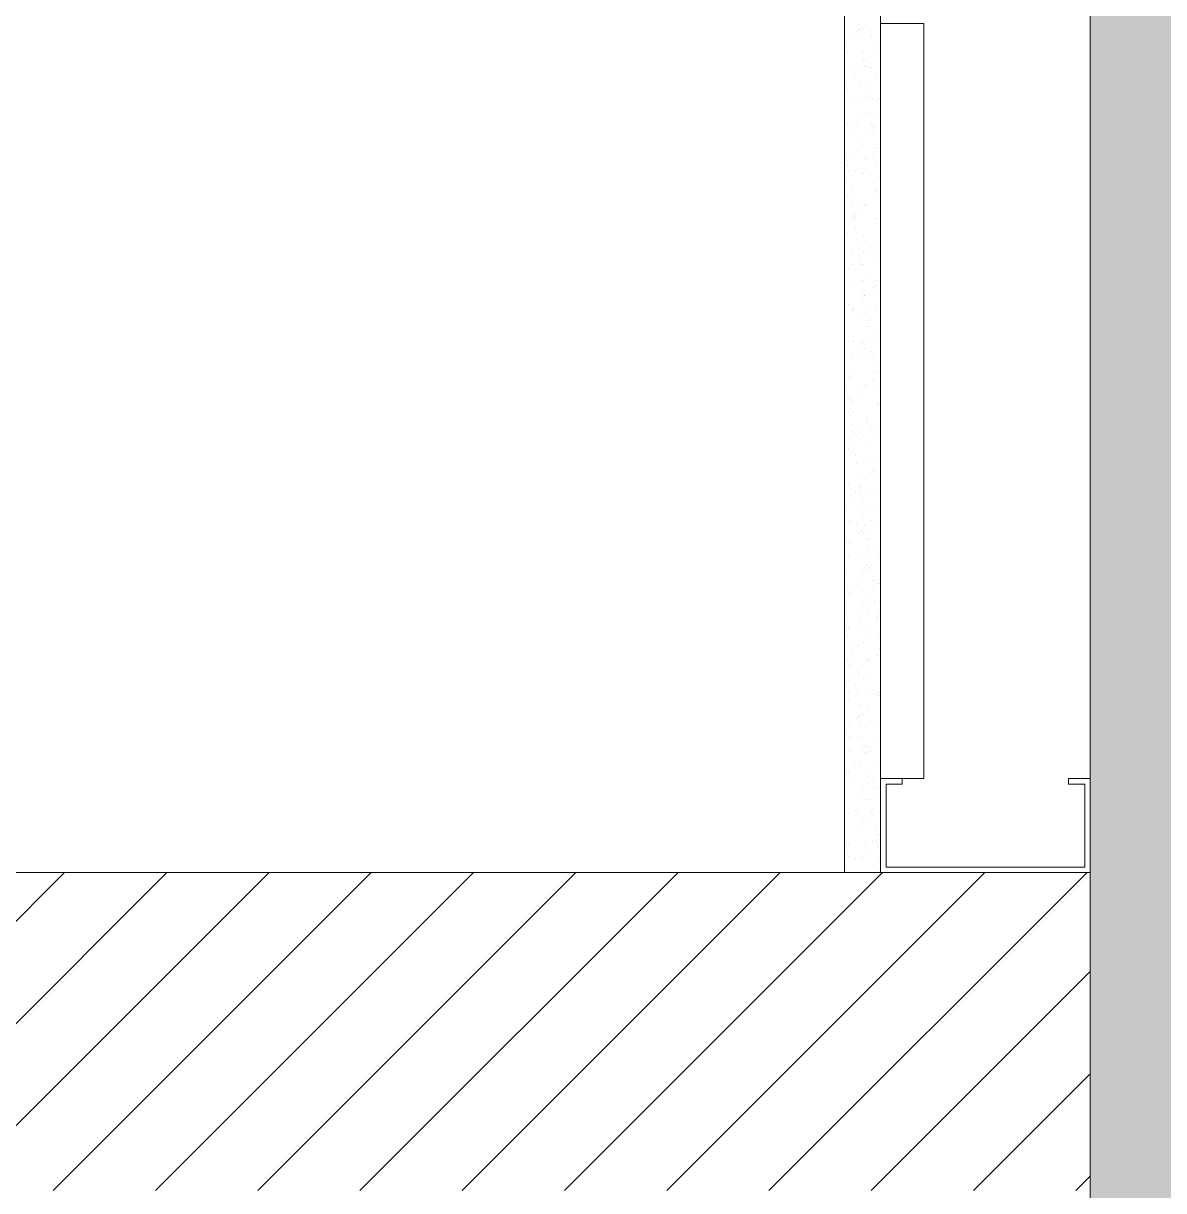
# Model space of a CAD drawing. Header units: inches. Extents: x 891 to 14187, y -1169 to 3232.
# Drawn here: x 12626.4 to 12646.11, y 2683.1 to 2703.28 of the extents above; entities that cross this region are included whole.
import ezdxf

# ---------------------------------------------------------------- set-up
doc = ezdxf.new("R2010")
doc.units = ezdxf.units.IN
doc.header["$MEASUREMENT"] = 0
for name, color, linetype, lineweight in [('A-Hatch', 7, 'Continuous', 9), ('A-HATCH-1HR', 7, 'Continuous', 9), ('A-WALL-INT NEW', 7, 'Continuous', 9), ('A-WALL-PRHT', 7, 'Continuous', 9), ('E1', 7, 'Continuous', 9), ('E2', 7, 'Continuous', 9), ('E3', 7, 'Continuous', 9), ('EX-EXT-CORE', 7, 'Continuous', 9)]:
    doc.layers.add(name, color=color, linetype=linetype, lineweight=lineweight)

msp = doc.modelspace()

# ---------------------------------------------------------------- hatches: boundary and pattern name
at = {"layer": 'A-Hatch'}
h = msp.add_hatch(color=9, dxfattribs=at)
h.paths.add_polyline_path([(12710.428, 2286.272), (12711.916, 2286.464), (12713.306, 2287.026), (12714.509, 2287.923), (12715.445, 2289.096), (12716.053, 2290.467), (12716.294, 2291.948), (12716.151, 2293.441), (12715.635, 2294.85), (12721.37, 2294.85), (12721.37, 2295.928), (12721.473, 2296.705), (12721.772, 2297.428), (12722.249, 2298.05), (12722.87, 2298.526), (12723.594, 2298.826), (12724.37, 2298.928), (12725.008, 2298.928), (12725.008, 2303.439), (12726.036, 2303.106), (12727.115, 2303.038), (12728.177, 2303.241), (12729.155, 2303.701), (12729.988, 2304.391), (12730.623, 2305.265), (12731.021, 2306.271), (12731.157, 2307.343), (12731.021, 2308.416), (12730.623, 2309.421), (12729.988, 2310.295), (12729.155, 2310.985), (12728.177, 2311.445), (12727.115, 2311.648), (12726.036, 2311.58), (12725.008, 2311.247), (12725.008, 2538.947), (12726.126, 2538.612), (12727.292, 2538.572), (12728.431, 2538.828), (12729.468, 2539.364), (12730.334, 2540.145), (12730.975, 2541.121), (12731.348, 2542.227), (12731.428, 2543.391), (12731.211, 2544.537), (12730.711, 2545.592), (12729.96, 2546.485), (12729.007, 2547.159), (12743.86, 2562.012), (12719.638, 2586.234), (12704.181, 2570.777), (12666.465, 2570.777), (12666.465, 2607.838), (12644.845, 2607.838), (12644.845, 2560.506), (12614.067, 2560.506), (12614.067, 2530.833), (12673.566, 2530.833), (12673.566, 2342.09), (12650.874, 2342.09), (12650.874, 2305.75), (12690.28, 2305.75), (12690.28, 2303.669), (12690.4, 2302.629), (12690.755, 2301.644), (12691.325, 2300.766), (12692.081, 2300.042), (12692.983, 2299.509), (12693.982, 2299.197), (12695.026, 2299.121), (12697.21, 2299.121), (12697.986, 2299.019), (12698.71, 2298.719), (12699.331, 2298.242), (12699.808, 2297.621), (12700.108, 2296.898), (12700.21, 2296.121), (12700.21, 2294.85), (12705.221, 2294.85), (12704.704, 2293.441), (12704.562, 2291.948), (12704.802, 2290.467), (12705.411, 2289.096), (12706.347, 2287.923), (12707.549, 2287.026), (12708.94, 2286.464)])
h.paths.add_polyline_path([(13105.654, 2507.137), (13107.612, 2507.137), (13108.389, 2507.24), (13109.112, 2507.539), (13109.734, 2508.016), (13110.21, 2508.637), (13110.51, 2509.361), (13110.612, 2510.137), (13110.612, 2515.779), (13116.254, 2515.779), (13116.986, 2515.87), (13117.673, 2516.136), (13118.275, 2516.562), (13118.755, 2517.122), (13119.083, 2517.782), (13119.241, 2518.502), (13164.639, 2518.502), (13164.639, 2524.472), (13168.139, 2524.472), (13168.139, 2531.487), (13169.639, 2531.487), (13169.639, 2539.487), (13168.139, 2539.487), (13168.139, 2546.502), (13164.639, 2546.502), (13164.639, 2550.502), (13140.639, 2550.502), (13140.639, 2652.386), (13037.144, 2652.386), (13017.822, 2672.799), (13021.216, 2682.122), (12990.666, 2693.241), (12984.176, 2678.505), (12957.546, 2678.505), (12957.546, 2671.005), (12952.546, 2671.005), (12952.546, 2651.315), (12957.546, 2651.315), (12957.546, 2642.836), (12990.903, 2642.836), (12990.793, 2641.64), (12990.98, 2640.453), (12991.453, 2639.349), (12992.184, 2638.396), (12993.126, 2637.652), (12994.223, 2637.162), (12995.407, 2636.957), (12996.604, 2637.049), (12997.742, 2637.434), (12998.751, 2638.086), (13088.817, 2548.019), (13087.962, 2547.178), (13087.34, 2546.153), (13086.989, 2545.007), (13086.93, 2543.809), (13087.167, 2542.634), (13087.685, 2541.552), (13088.579, 2540.54), (13089.424, 2539.927), (13090.538, 2539.483), (13091.727, 2539.327), (13092.918, 2539.467), (13094.038, 2539.895), (13094.038, 2518.383), (13094.217, 2517.688), (13094.556, 2517.056), (13095.036, 2516.522), (13095.628, 2516.117), (13096.3, 2515.865), (13097.012, 2515.779), (13102.654, 2515.779), (13102.654, 2510.137), (13102.756, 2509.361), (13103.055, 2508.637), (13103.532, 2508.016), (13104.154, 2507.539), (13104.877, 2507.24)])
h.paths.add_polyline_path([(12805.032, 2628.119), (12808.567, 2631.655), (12811.035, 2629.187), (12820.56, 2638.711), (12821.375, 2637.868), (12822.377, 2637.256), (12823.5, 2636.917), (12824.673, 2636.871), (12825.819, 2637.121), (12826.865, 2637.652), (12827.744, 2638.43), (12828.399, 2639.403), (12828.788, 2640.51), (12828.886, 2641.679), (12828.687, 2642.836), (12857.546, 2642.836), (12857.546, 2649.315), (12862.546, 2649.315), (12862.546, 2669.005), (12857.546, 2669.005), (12857.546, 2676.505), (12830.917, 2676.505), (12824.427, 2691.241), (12793.877, 2680.122), (12799.12, 2665.716), (12783.278, 2649.873)])
h.paths.add_polyline_path([(12666.465, 2637.838), (12666.465, 2708.905), (12644.845, 2708.905), (12644.845, 2637.838), (12659.629, 2637.838)])

# ---------------------------------------------------------------- linework, layer by layer
at = {"layer": 'A-HATCH-1HR', "color": 8}
for p, q in [((12621.612, 2683.095), (12627.112, 2688.595)), ((12623.38, 2683.095), (12628.88, 2688.595)), ((12625.147, 2683.095), (12630.647, 2688.595)), ((12626.915, 2683.095), (12632.415, 2688.595)), ((12628.683, 2683.095), (12634.183, 2688.595)), ((12630.451, 2683.095), (12635.951, 2688.595)), ((12632.219, 2683.095), (12637.719, 2688.595)), ((12633.986, 2683.095), (12639.486, 2688.595)), ((12635.754, 2683.095), (12641.254, 2688.595)), ((12637.522, 2683.095), (12643.022, 2688.595)), ((12639.29, 2683.095), (12644.79, 2688.595)), ((12641.057, 2683.095), (12644.845, 2686.883)), ((12642.825, 2683.095), (12644.845, 2685.115)), ((12644.593, 2683.095), (12644.845, 2683.347))]:
    msp.add_line(p, q, dxfattribs=at)
at = {"layer": 'A-WALL-INT NEW', "color": 8}
for p, q in [((12644.845, 2688.595), (12328.494, 2688.595)), ((12396.845, 2688.595), (12644.845, 2688.595))]:
    msp.add_line(p, q, dxfattribs=at)
at = {"layer": 'A-WALL-PRHT', "color": 8}
for p, q in [((12640.595, 2768.905), (12640.595, 2688.595)), ((12641.22, 2768.905), (12641.22, 2688.595))]:
    msp.add_line(p, q, dxfattribs=at)
at = {"layer": 'E1', "color": 8}
for p, q in [((12644.845, 2691.22), (12644.845, 2767.28)), ((12640.796, 2703.143), (12640.796, 2703.143)), ((12640.796, 2703.143), (12640.796, 2703.143)), ((12640.83, 2703.18), (12640.83, 2703.18)), ((12640.856, 2703.168), (12640.856, 2703.168)), ((12640.856, 2703.168), (12640.856, 2703.168)), ((12640.903, 2703.17), (12640.903, 2703.17)), ((12640.903, 2703.17), (12640.903, 2703.17)), ((12640.956, 2703.255), (12640.956, 2703.255)), ((12640.614, 2702.944), (12640.614, 2702.944)), ((12640.614, 2702.944), (12640.614, 2702.944)), ((12640.675, 2703.035), (12640.675, 2703.035)), ((12640.675, 2703.035), (12640.675, 2703.035)), ((12640.869, 2703.064), (12640.869, 2703.064)), ((12640.869, 2703.064), (12640.869, 2703.064)), ((12641.06, 2703.048), (12641.06, 2703.048)), ((12641.06, 2703.048), (12641.06, 2703.048)), ((12640.65, 2702.774), (12640.65, 2702.774)), ((12640.65, 2702.774), (12640.65, 2702.774)), ((12640.882, 2702.765), (12640.882, 2702.765)), ((12640.905, 2702.793), (12640.905, 2702.793)), ((12641.151, 2702.935), (12641.151, 2702.935)), ((12641.151, 2702.935), (12641.151, 2702.935)), ((12641.165, 2702.753), (12641.165, 2702.753)), ((12641.165, 2702.753), (12641.165, 2702.753)), ((12640.904, 2702.548), (12640.904, 2702.548)), ((12640.904, 2702.548), (12640.904, 2702.548)), ((12640.926, 2702.63), (12640.926, 2702.63)), ((12640.926, 2702.63), (12640.926, 2702.63)), ((12640.957, 2702.632), (12640.957, 2702.632)), ((12640.972, 2702.542), (12640.972, 2702.542)), ((12640.972, 2702.542), (12640.972, 2702.542)), ((12641.006, 2702.579), (12641.006, 2702.579)), ((12640.682, 2702.512), (12640.682, 2702.512)), ((12640.682, 2702.512), (12640.682, 2702.512)), ((12640.789, 2702.343), (12640.789, 2702.343)), ((12640.789, 2702.343), (12640.789, 2702.343)), ((12640.94, 2702.526), (12640.94, 2702.526)), ((12640.94, 2702.526), (12640.94, 2702.526)), ((12641.067, 2702.524), (12641.067, 2702.524)), ((12641.067, 2702.524), (12641.067, 2702.524)), ((12640.596, 2702.132), (12640.596, 2702.132)), ((12640.596, 2702.132), (12640.596, 2702.132)), ((12640.63, 2702.169), (12640.63, 2702.169)), ((12640.651, 2702.151), (12640.651, 2702.151)), ((12640.651, 2702.151), (12640.651, 2702.151)), ((12640.88, 2702.254), (12640.88, 2702.254)), ((12640.88, 2702.254), (12640.88, 2702.254)), ((12640.976, 2702.254), (12640.976, 2702.254)), ((12641.152, 2702.313), (12641.152, 2702.313)), ((12641.152, 2702.313), (12641.152, 2702.313)), ((12640.701, 2701.971), (12640.701, 2701.971)), ((12640.959, 2702.009), (12640.959, 2702.009)), ((12640.997, 2702.092), (12640.997, 2702.092)), ((12640.997, 2702.092), (12640.997, 2702.092)), ((12641.011, 2701.988), (12641.011, 2701.988)), ((12641.011, 2701.988), (12641.011, 2701.988)), ((12641.087, 2701.984), (12641.087, 2701.984)), ((12641.147, 2701.941), (12641.147, 2701.941)), ((12641.147, 2701.941), (12641.147, 2701.941)), ((12641.181, 2701.978), (12641.181, 2701.978)), ((12640.886, 2701.73), (12640.886, 2701.73)), ((12640.886, 2701.73), (12640.886, 2701.73)), ((12640.905, 2701.925), (12640.905, 2701.925)), ((12640.905, 2701.925), (12640.905, 2701.925)), ((12640.965, 2701.742), (12640.965, 2701.742)), ((12640.965, 2701.742), (12640.965, 2701.742)), ((12640.652, 2701.528), (12640.652, 2701.528)), ((12640.652, 2701.528), (12640.652, 2701.528)), ((12640.772, 2701.531), (12640.772, 2701.531)), ((12640.772, 2701.531), (12640.772, 2701.531)), ((12640.806, 2701.568), (12640.806, 2701.568)), ((12641.047, 2701.716), (12641.047, 2701.716)), ((12641.068, 2701.553), (12641.068, 2701.553)), ((12641.068, 2701.553), (12641.068, 2701.553)), ((12641.153, 2701.69), (12641.153, 2701.69)), ((12641.153, 2701.69), (12641.153, 2701.69)), ((12640.699, 2701.46), (12640.699, 2701.46)), ((12640.699, 2701.46), (12640.699, 2701.46)), ((12640.96, 2701.386), (12640.96, 2701.386)), ((12641.082, 2701.449), (12641.082, 2701.449)), ((12641.082, 2701.449), (12641.082, 2701.449)), ((12641.084, 2701.472), (12641.084, 2701.472)), ((12641.084, 2701.472), (12641.084, 2701.472)), ((12640.906, 2701.302), (12640.906, 2701.302)), ((12640.906, 2701.302), (12640.906, 2701.302)), ((12640.906, 2701.19), (12640.906, 2701.19)), ((12641.118, 2701.178), (12641.118, 2701.178)), ((12641.141, 2701.14), (12641.141, 2701.14)), ((12641.141, 2701.14), (12641.141, 2701.14)), ((12640.624, 2700.993), (12640.624, 2700.993)), ((12640.705, 2700.936), (12640.705, 2700.936)), ((12640.705, 2700.936), (12640.705, 2700.936)), ((12640.947, 2700.93), (12640.947, 2700.93)), ((12640.947, 2700.93), (12640.947, 2700.93)), ((12640.981, 2700.966), (12640.981, 2700.966)), ((12641.091, 2700.949), (12641.091, 2700.949)), ((12641.091, 2700.949), (12641.091, 2700.949)), ((12641.139, 2701.015), (12641.139, 2701.015)), ((12641.139, 2701.015), (12641.139, 2701.015)), ((12641.154, 2701.067), (12641.154, 2701.067)), ((12641.154, 2701.067), (12641.154, 2701.067)), ((12640.645, 2700.831), (12640.645, 2700.831)), ((12640.645, 2700.831), (12640.645, 2700.831)), ((12640.653, 2700.905), (12640.653, 2700.905)), ((12640.653, 2700.905), (12640.653, 2700.905)), ((12640.659, 2700.726), (12640.659, 2700.726)), ((12640.659, 2700.726), (12640.659, 2700.726)), ((12640.765, 2700.73), (12640.765, 2700.73)), ((12640.765, 2700.73), (12640.765, 2700.73)), ((12640.961, 2700.763), (12640.961, 2700.763)), ((12641.153, 2700.911), (12641.153, 2700.911)), ((12641.153, 2700.911), (12641.153, 2700.911)), ((12640.605, 2700.556), (12640.605, 2700.556)), ((12640.903, 2700.678), (12640.903, 2700.678)), ((12640.903, 2700.678), (12640.903, 2700.678)), ((12640.907, 2700.679), (12640.907, 2700.679)), ((12640.907, 2700.679), (12640.907, 2700.679)), ((12641.188, 2700.639), (12641.188, 2700.639)), ((12640.695, 2700.455), (12640.695, 2700.455)), ((12640.725, 2700.396), (12640.725, 2700.396)), ((12641.11, 2700.409), (12641.11, 2700.409)), ((12641.123, 2700.328), (12641.123, 2700.328)), ((12641.123, 2700.328), (12641.123, 2700.328)), ((12641.155, 2700.444), (12641.155, 2700.444)), ((12641.155, 2700.444), (12641.155, 2700.444)), ((12641.157, 2700.365), (12641.157, 2700.365)), ((12641.21, 2700.477), (12641.21, 2700.477)), ((12641.21, 2700.477), (12641.21, 2700.477)), ((12640.655, 2700.283), (12640.655, 2700.283)), ((12640.655, 2700.283), (12640.655, 2700.283)), ((12640.716, 2700.292), (12640.716, 2700.292)), ((12640.716, 2700.292), (12640.716, 2700.292)), ((12640.73, 2700.188), (12640.73, 2700.188)), ((12640.73, 2700.188), (12640.73, 2700.188)), ((12640.91, 2700.155), (12640.91, 2700.155)), ((12640.91, 2700.155), (12640.91, 2700.155)), ((12640.94, 2700.129), (12640.94, 2700.129)), ((12640.94, 2700.129), (12640.94, 2700.129)), ((12640.962, 2700.141), (12640.962, 2700.141)), ((12640.747, 2699.918), (12640.747, 2699.918)), ((12640.747, 2699.918), (12640.747, 2699.918)), ((12640.766, 2699.916), (12640.766, 2699.916)), ((12640.781, 2699.955), (12640.781, 2699.955)), ((12640.908, 2700.056), (12640.908, 2700.056)), ((12640.908, 2700.056), (12640.908, 2700.056)), ((12640.722, 2699.885), (12640.722, 2699.885)), ((12640.722, 2699.885), (12640.722, 2699.885)), ((12640.787, 2699.754), (12640.787, 2699.754)), ((12640.787, 2699.754), (12640.787, 2699.754)), ((12641.108, 2699.897), (12641.108, 2699.897)), ((12641.108, 2699.897), (12641.108, 2699.897)), ((12641.157, 2699.821), (12641.157, 2699.821)), ((12641.157, 2699.821), (12641.157, 2699.821)), ((12640.656, 2699.66), (12640.656, 2699.66)), ((12640.656, 2699.66), (12640.656, 2699.66)), ((12640.801, 2699.65), (12640.801, 2699.65)), ((12640.801, 2699.65), (12640.801, 2699.65)), ((12640.929, 2699.615), (12640.929, 2699.615)), ((12640.963, 2699.518), (12640.963, 2699.518)), ((12641.116, 2699.528), (12641.116, 2699.528)), ((12641.116, 2699.528), (12641.116, 2699.528)), ((12640.729, 2699.361), (12640.729, 2699.361)), ((12640.729, 2699.361), (12640.729, 2699.361)), ((12640.837, 2699.378), (12640.837, 2699.378)), ((12640.909, 2699.433), (12640.909, 2699.433)), ((12640.909, 2699.433), (12640.909, 2699.433)), ((12640.923, 2699.317), (12640.923, 2699.317)), ((12640.923, 2699.317), (12640.923, 2699.317)), ((12640.957, 2699.354), (12640.957, 2699.354)), ((12641.115, 2699.374), (12641.115, 2699.374)), ((12641.115, 2699.374), (12641.115, 2699.374)), ((12640.74, 2699.118), (12640.74, 2699.118)), ((12640.74, 2699.118), (12640.74, 2699.118)), ((12640.858, 2699.215), (12640.858, 2699.215)), ((12640.858, 2699.215), (12640.858, 2699.215)), ((12640.872, 2699.111), (12640.872, 2699.111)), ((12640.872, 2699.111), (12640.872, 2699.111)), ((12640.927, 2699.103), (12640.927, 2699.103)), ((12640.927, 2699.103), (12640.927, 2699.103)), ((12641.158, 2699.199), (12641.158, 2699.199)), ((12641.158, 2699.199), (12641.158, 2699.199)), ((12640.657, 2699.037), (12640.657, 2699.037)), ((12640.657, 2699.037), (12640.657, 2699.037)), ((12640.749, 2698.821), (12640.749, 2698.821)), ((12640.908, 2698.84), (12640.908, 2698.84)), ((12640.911, 2698.811), (12640.911, 2698.811)), ((12640.911, 2698.811), (12640.911, 2698.811)), ((12640.964, 2698.895), (12640.964, 2698.895)), ((12641.098, 2698.716), (12641.098, 2698.716)), ((12641.098, 2698.716), (12641.098, 2698.716)), ((12641.132, 2698.753), (12641.132, 2698.753)), ((12641.134, 2698.833), (12641.134, 2698.833)), ((12640.916, 2698.517), (12640.916, 2698.517)), ((12640.916, 2698.517), (12640.916, 2698.517)), ((12640.929, 2698.677), (12640.929, 2698.677)), ((12640.929, 2698.677), (12640.929, 2698.677)), ((12640.934, 2698.58), (12640.934, 2698.58)), ((12640.934, 2698.58), (12640.934, 2698.58)), ((12640.943, 2698.573), (12640.943, 2698.573)), ((12640.943, 2698.573), (12640.943, 2698.573)), ((12641.159, 2698.576), (12641.159, 2698.576)), ((12641.159, 2698.576), (12641.159, 2698.576)), ((12640.658, 2698.414), (12640.658, 2698.414)), ((12640.658, 2698.414), (12640.658, 2698.414)), ((12640.723, 2698.306), (12640.723, 2698.306)), ((12640.723, 2698.306), (12640.723, 2698.306)), ((12640.746, 2698.309), (12640.746, 2698.309)), ((12640.746, 2698.309), (12640.746, 2698.309)), ((12640.756, 2698.343), (12640.756, 2698.343)), ((12640.978, 2698.301), (12640.978, 2698.301)), ((12641.132, 2698.322), (12641.132, 2698.322)), ((12641.132, 2698.322), (12641.132, 2698.322)), ((12640.912, 2698.188), (12640.912, 2698.188)), ((12640.912, 2698.188), (12640.912, 2698.188)), ((12640.965, 2698.272), (12640.965, 2698.272)), ((12641, 2698.139), (12641, 2698.139)), ((12641, 2698.139), (12641, 2698.139)), ((12640.953, 2698.039), (12640.953, 2698.039)), ((12641.014, 2698.035), (12641.014, 2698.035)), ((12641.014, 2698.035), (12641.014, 2698.035)), ((12641.091, 2697.916), (12641.091, 2697.916)), ((12641.091, 2697.916), (12641.091, 2697.916)), ((12641.16, 2697.953), (12641.16, 2697.953)), ((12641.16, 2697.953), (12641.16, 2697.953)), ((12640.659, 2697.791), (12640.659, 2697.791)), ((12640.659, 2697.791), (12640.659, 2697.791)), ((12640.753, 2697.786), (12640.753, 2697.786)), ((12640.753, 2697.786), (12640.753, 2697.786)), ((12640.898, 2697.705), (12640.898, 2697.705)), ((12640.898, 2697.705), (12640.898, 2697.705)), ((12640.932, 2697.742), (12640.932, 2697.742)), ((12641.049, 2697.763), (12641.049, 2697.763)), ((12641.138, 2697.798), (12641.138, 2697.798)), ((12641.138, 2697.798), (12641.138, 2697.798)), ((12640.716, 2697.506), (12640.716, 2697.506)), ((12640.716, 2697.506), (12640.716, 2697.506)), ((12640.913, 2697.565), (12640.913, 2697.565)), ((12640.913, 2697.565), (12640.913, 2697.565)), ((12640.951, 2697.528), (12640.951, 2697.528)), ((12640.951, 2697.528), (12640.951, 2697.528)), ((12640.967, 2697.649), (12640.967, 2697.649)), ((12641.071, 2697.6), (12641.071, 2697.6)), ((12641.071, 2697.6), (12641.071, 2697.6)), ((12641.084, 2697.496), (12641.084, 2697.496)), ((12641.084, 2697.496), (12641.084, 2697.496)), ((12641.161, 2697.33), (12641.161, 2697.33)), ((12641.161, 2697.33), (12641.161, 2697.33)), ((12640.66, 2697.169), (12640.66, 2697.169)), ((12640.66, 2697.169), (12640.66, 2697.169)), ((12640.772, 2697.246), (12640.772, 2697.246)), ((12641.074, 2697.104), (12641.074, 2697.104)), ((12641.074, 2697.104), (12641.074, 2697.104)), ((12641.108, 2697.14), (12641.108, 2697.14)), ((12641.12, 2697.225), (12641.12, 2697.225)), ((12641.158, 2697.258), (12641.158, 2697.258)), ((12640.627, 2697.04), (12640.627, 2697.04)), ((12640.891, 2696.905), (12640.891, 2696.905)), ((12640.891, 2696.905), (12640.891, 2696.905)), ((12640.914, 2696.942), (12640.914, 2696.942)), ((12640.914, 2696.942), (12640.914, 2696.942)), ((12640.957, 2697.004), (12640.957, 2697.004)), ((12640.957, 2697.004), (12640.957, 2697.004)), ((12640.968, 2697.026), (12640.968, 2697.026)), ((12641.142, 2697.062), (12641.142, 2697.062)), ((12641.142, 2697.062), (12641.142, 2697.062)), ((12641.155, 2696.958), (12641.155, 2696.958)), ((12641.155, 2696.958), (12641.155, 2696.958)), ((12640.648, 2696.878), (12640.648, 2696.878)), ((12640.648, 2696.878), (12640.648, 2696.878)), ((12640.662, 2696.774), (12640.662, 2696.774)), ((12640.662, 2696.774), (12640.662, 2696.774)), ((12640.698, 2696.694), (12640.698, 2696.694)), ((12640.698, 2696.694), (12640.698, 2696.694)), ((12640.732, 2696.731), (12640.732, 2696.731)), ((12640.77, 2696.734), (12640.77, 2696.734)), ((12640.77, 2696.734), (12640.77, 2696.734)), ((12641.155, 2696.746), (12641.155, 2696.746)), ((12641.155, 2696.746), (12641.155, 2696.746)), ((12641.162, 2696.707), (12641.162, 2696.707)), ((12641.162, 2696.707), (12641.162, 2696.707)), ((12641.191, 2696.686), (12641.191, 2696.686)), ((12640.661, 2696.546), (12640.661, 2696.546)), ((12640.661, 2696.546), (12640.661, 2696.546)), ((12640.698, 2696.502), (12640.698, 2696.502)), ((12641.212, 2696.524), (12641.212, 2696.524)), ((12641.212, 2696.524), (12641.212, 2696.524)), ((12640.719, 2696.339), (12640.719, 2696.339)), ((12640.719, 2696.339), (12640.719, 2696.339)), ((12640.915, 2696.319), (12640.915, 2696.319)), ((12640.915, 2696.319), (12640.915, 2696.319)), ((12640.969, 2696.404), (12640.969, 2696.404)), ((12640.977, 2696.464), (12640.977, 2696.464)), ((12641.067, 2696.303), (12641.067, 2696.303)), ((12641.067, 2696.303), (12641.067, 2696.303)), ((12640.733, 2696.235), (12640.733, 2696.235)), ((12640.733, 2696.235), (12640.733, 2696.235)), ((12640.777, 2696.21), (12640.777, 2696.21)), ((12640.777, 2696.21), (12640.777, 2696.21)), ((12640.874, 2696.092), (12640.874, 2696.092)), ((12640.874, 2696.092), (12640.874, 2696.092)), ((12640.907, 2696.129), (12640.907, 2696.129)), ((12641.162, 2696.223), (12641.162, 2696.223)), ((12641.162, 2696.223), (12641.162, 2696.223)), ((12641.163, 2696.084), (12641.163, 2696.084)), ((12641.163, 2696.084), (12641.163, 2696.084)), ((12640.663, 2695.923), (12640.663, 2695.923)), ((12640.663, 2695.923), (12640.663, 2695.923)), ((12640.691, 2695.893), (12640.691, 2695.893)), ((12640.691, 2695.893), (12640.691, 2695.893)), ((12640.768, 2695.964), (12640.768, 2695.964)), ((12640.974, 2695.953), (12640.974, 2695.953)), ((12640.974, 2695.953), (12640.974, 2695.953)), ((12640.79, 2695.801), (12640.79, 2695.801)), ((12640.79, 2695.801), (12640.79, 2695.801)), ((12640.803, 2695.697), (12640.803, 2695.697)), ((12640.803, 2695.697), (12640.803, 2695.697)), ((12640.916, 2695.696), (12640.916, 2695.696)), ((12640.916, 2695.696), (12640.916, 2695.696)), ((12640.97, 2695.781), (12640.97, 2695.781)), ((12641.181, 2695.683), (12641.181, 2695.683)), ((12640.796, 2695.67), (12640.796, 2695.67)), ((12641.049, 2695.491), (12641.049, 2695.491)), ((12641.049, 2695.491), (12641.049, 2695.491)), ((12641.083, 2695.528), (12641.083, 2695.528)), ((12640.596, 2695.416), (12640.596, 2695.416)), ((12640.596, 2695.416), (12640.596, 2695.416)), ((12640.664, 2695.3), (12640.664, 2695.3)), ((12640.664, 2695.3), (12640.664, 2695.3)), ((12640.839, 2695.425), (12640.839, 2695.425)), ((12640.867, 2695.292), (12640.867, 2695.292)), ((12640.867, 2695.292), (12640.867, 2695.292)), ((12640.981, 2695.429), (12640.981, 2695.429)), ((12640.981, 2695.429), (12640.981, 2695.429)), ((12641.164, 2695.462), (12641.164, 2695.462)), ((12641.164, 2695.462), (12641.164, 2695.462)), ((12640.674, 2695.081), (12640.674, 2695.081)), ((12640.674, 2695.081), (12640.674, 2695.081)), ((12640.707, 2695.118), (12640.707, 2695.118)), ((12640.794, 2695.159), (12640.794, 2695.159)), ((12640.794, 2695.159), (12640.794, 2695.159)), ((12640.861, 2695.263), (12640.861, 2695.263)), ((12640.861, 2695.263), (12640.861, 2695.263)), ((12640.874, 2695.158), (12640.874, 2695.158)), ((12640.874, 2695.158), (12640.874, 2695.158)), ((12640.917, 2695.074), (12640.917, 2695.074)), ((12640.917, 2695.074), (12640.917, 2695.074)), ((12640.971, 2695.158), (12640.971, 2695.158)), ((12641.179, 2695.171), (12641.179, 2695.171)), ((12641.179, 2695.171), (12641.179, 2695.171)), ((12640.615, 2694.876), (12640.615, 2694.876)), ((12640.91, 2694.887), (12640.91, 2694.887)), ((12641.001, 2694.889), (12641.001, 2694.889)), ((12640.665, 2694.677), (12640.665, 2694.677)), ((12640.665, 2694.677), (12640.665, 2694.677)), ((12640.932, 2694.724), (12640.932, 2694.724)), ((12640.932, 2694.724), (12640.932, 2694.724)), ((12641.042, 2694.691), (12641.042, 2694.691)), ((12641.042, 2694.691), (12641.042, 2694.691)), ((12641.166, 2694.839), (12641.166, 2694.839)), ((12641.166, 2694.839), (12641.166, 2694.839)), ((12640.8, 2694.635), (12640.8, 2694.635)), ((12640.8, 2694.635), (12640.8, 2694.635)), ((12640.849, 2694.48), (12640.849, 2694.48)), ((12640.849, 2694.48), (12640.849, 2694.48)), ((12640.883, 2694.517), (12640.883, 2694.517)), ((12640.945, 2694.62), (12640.945, 2694.62)), ((12640.945, 2694.62), (12640.945, 2694.62)), ((12640.972, 2694.535), (12640.972, 2694.535)), ((12641.186, 2694.648), (12641.186, 2694.648)), ((12641.186, 2694.648), (12641.186, 2694.648)), ((12640.613, 2694.365), (12640.613, 2694.365)), ((12640.613, 2694.365), (12640.613, 2694.365)), ((12640.667, 2694.281), (12640.667, 2694.281)), ((12640.667, 2694.281), (12640.667, 2694.281)), ((12640.918, 2694.451), (12640.918, 2694.451)), ((12640.918, 2694.451), (12640.918, 2694.451)), ((12640.981, 2694.348), (12640.981, 2694.348)), ((12640.998, 2694.377), (12640.998, 2694.377)), ((12640.998, 2694.377), (12640.998, 2694.377)), ((12640.82, 2694.095), (12640.82, 2694.095)), ((12641.002, 2694.186), (12641.002, 2694.186)), ((12641.002, 2694.186), (12641.002, 2694.186)), ((12641.016, 2694.082), (12641.016, 2694.082)), ((12641.016, 2694.082), (12641.016, 2694.082)), ((12641.167, 2694.216), (12641.167, 2694.216)), ((12641.167, 2694.216), (12641.167, 2694.216)), ((12641.205, 2694.107), (12641.205, 2694.107)), ((12641.218, 2694.09), (12641.218, 2694.09)), ((12641.218, 2694.09), (12641.218, 2694.09)), ((12640.666, 2694.054), (12640.666, 2694.054)), ((12640.666, 2694.054), (12640.666, 2694.054)), ((12640.973, 2693.912), (12640.973, 2693.912)), ((12641.025, 2693.879), (12641.025, 2693.879)), ((12641.025, 2693.879), (12641.025, 2693.879)), ((12641.058, 2693.916), (12641.058, 2693.916)), ((12640.619, 2693.841), (12640.619, 2693.841)), ((12640.619, 2693.841), (12640.619, 2693.841)), ((12640.842, 2693.68), (12640.842, 2693.68)), ((12640.842, 2693.68), (12640.842, 2693.68)), ((12640.92, 2693.828), (12640.92, 2693.828)), ((12640.92, 2693.828), (12640.92, 2693.828)), ((12641.005, 2693.854), (12641.005, 2693.854)), ((12641.005, 2693.854), (12641.005, 2693.854)), ((12641.052, 2693.81), (12641.052, 2693.81)), ((12640.649, 2693.469), (12640.649, 2693.469)), ((12640.649, 2693.469), (12640.649, 2693.469)), ((12640.683, 2693.506), (12640.683, 2693.506)), ((12640.817, 2693.583), (12640.817, 2693.583)), ((12640.817, 2693.583), (12640.817, 2693.583)), ((12641.073, 2693.647), (12641.073, 2693.647)), ((12641.073, 2693.647), (12641.073, 2693.647)), ((12641.087, 2693.543), (12641.087, 2693.543)), ((12641.087, 2693.543), (12641.087, 2693.543)), ((12641.168, 2693.593), (12641.168, 2693.593)), ((12641.168, 2693.593), (12641.168, 2693.593)), ((12641.203, 2693.596), (12641.203, 2693.596)), ((12641.203, 2693.596), (12641.203, 2693.596)), ((12640.639, 2693.301), (12640.639, 2693.301)), ((12640.667, 2693.432), (12640.667, 2693.432)), ((12640.667, 2693.432), (12640.667, 2693.432)), ((12640.974, 2693.289), (12640.974, 2693.289)), ((12641.024, 2693.314), (12641.024, 2693.314)), ((12641.123, 2693.272), (12641.123, 2693.272)), ((12641.2, 2693.278), (12641.2, 2693.278)), ((12641.2, 2693.278), (12641.2, 2693.278)), ((12640.629, 2693.087), (12640.629, 2693.087)), ((12640.824, 2693.06), (12640.824, 2693.06)), ((12640.824, 2693.06), (12640.824, 2693.06)), ((12640.921, 2693.205), (12640.921, 2693.205)), ((12640.921, 2693.205), (12640.921, 2693.205)), ((12641.018, 2693.079), (12641.018, 2693.079)), ((12641.018, 2693.079), (12641.018, 2693.079)), ((12641.144, 2693.109), (12641.144, 2693.109)), ((12641.144, 2693.109), (12641.144, 2693.109)), ((12641.209, 2693.072), (12641.209, 2693.072)), ((12641.209, 2693.072), (12641.209, 2693.072)), ((12640.651, 2692.925), (12640.651, 2692.925)), ((12640.651, 2692.925), (12640.651, 2692.925)), ((12640.825, 2692.868), (12640.825, 2692.868)), ((12640.825, 2692.868), (12640.825, 2692.868)), ((12640.858, 2692.905), (12640.858, 2692.905)), ((12641.158, 2693.005), (12641.158, 2693.005)), ((12641.158, 2693.005), (12641.158, 2693.005)), ((12641.169, 2692.97), (12641.169, 2692.97)), ((12641.169, 2692.97), (12641.169, 2692.97)), ((12640.636, 2692.789), (12640.636, 2692.789)), ((12640.636, 2692.789), (12640.636, 2692.789)), ((12640.642, 2692.669), (12640.642, 2692.669)), ((12640.642, 2692.669), (12640.642, 2692.669)), ((12640.664, 2692.821), (12640.664, 2692.821)), ((12640.664, 2692.821), (12640.664, 2692.821)), ((12640.668, 2692.809), (12640.668, 2692.809)), ((12640.668, 2692.809), (12640.668, 2692.809)), ((12640.976, 2692.667), (12640.976, 2692.667)), ((12641.022, 2692.802), (12641.022, 2692.802)), ((12641.022, 2692.802), (12641.022, 2692.802)), ((12641.194, 2692.733), (12641.194, 2692.733)), ((12640.7, 2692.549), (12640.7, 2692.549)), ((12640.843, 2692.52), (12640.843, 2692.52)), ((12640.922, 2692.582), (12640.922, 2692.582)), ((12640.922, 2692.582), (12640.922, 2692.582)), ((12641.193, 2692.477), (12641.193, 2692.477)), ((12641.193, 2692.477), (12641.193, 2692.477)), ((12641.215, 2692.571), (12641.215, 2692.571)), ((12641.215, 2692.571), (12641.215, 2692.571)), ((12640.643, 2692.266), (12640.643, 2692.266)), ((12640.643, 2692.266), (12640.643, 2692.266)), ((12640.721, 2692.386), (12640.721, 2692.386)), ((12640.721, 2692.386), (12640.721, 2692.386)), ((12640.735, 2692.282), (12640.735, 2692.282)), ((12640.735, 2692.282), (12640.735, 2692.282)), ((12641, 2692.266), (12641, 2692.266)), ((12641, 2692.266), (12641, 2692.266)), ((12641.028, 2692.278), (12641.028, 2692.278)), ((12641.028, 2692.278), (12641.028, 2692.278)), ((12641.034, 2692.303), (12641.034, 2692.303)), ((12641.17, 2692.347), (12641.17, 2692.347)), ((12641.17, 2692.347), (12641.17, 2692.347)), ((12640.669, 2692.186), (12640.669, 2692.186)), ((12640.669, 2692.186), (12640.669, 2692.186)), ((12640.818, 2692.067), (12640.818, 2692.067)), ((12640.818, 2692.067), (12640.818, 2692.067)), ((12640.977, 2692.044), (12640.977, 2692.044)), ((12640.624, 2691.857), (12640.624, 2691.857)), ((12640.624, 2691.857), (12640.624, 2691.857)), ((12640.658, 2691.893), (12640.658, 2691.893)), ((12640.771, 2692.011), (12640.771, 2692.011)), ((12640.792, 2691.848), (12640.792, 2691.848)), ((12640.792, 2691.848), (12640.792, 2691.848)), ((12640.841, 2692.008), (12640.841, 2692.008)), ((12640.841, 2692.008), (12640.841, 2692.008)), ((12640.923, 2691.959), (12640.923, 2691.959)), ((12640.923, 2691.959), (12640.923, 2691.959)), ((12640.663, 2691.726), (12640.663, 2691.726)), ((12640.806, 2691.744), (12640.806, 2691.744)), ((12640.806, 2691.744), (12640.806, 2691.744)), ((12641.048, 2691.738), (12641.048, 2691.738)), ((12641.171, 2691.725), (12641.171, 2691.725)), ((12641.171, 2691.725), (12641.171, 2691.725)), ((12641.176, 2691.665), (12641.176, 2691.665)), ((12641.176, 2691.665), (12641.176, 2691.665)), ((12641.209, 2691.702), (12641.209, 2691.702)), ((12640.67, 2691.563), (12640.67, 2691.563)), ((12640.67, 2691.563), (12640.67, 2691.563)), ((12640.842, 2691.472), (12640.842, 2691.472)), ((12640.848, 2691.484), (12640.848, 2691.484)), ((12640.848, 2691.484), (12640.848, 2691.484)), ((12640.993, 2691.466), (12640.993, 2691.466)), ((12640.993, 2691.466), (12640.993, 2691.466)), ((12640.8, 2691.255), (12640.8, 2691.255)), ((12640.8, 2691.255), (12640.8, 2691.255)), ((12640.834, 2691.292), (12640.834, 2691.292)), ((12640.863, 2691.31), (12640.863, 2691.31)), ((12640.863, 2691.31), (12640.863, 2691.31)), ((12640.924, 2691.337), (12640.924, 2691.337)), ((12640.924, 2691.337), (12640.924, 2691.337)), ((12640.978, 2691.421), (12640.978, 2691.421)), ((12640.618, 2691.056), (12640.618, 2691.056)), ((12640.618, 2691.056), (12640.618, 2691.056)), ((12640.66, 2691.214), (12640.66, 2691.214)), ((12640.66, 2691.214), (12640.66, 2691.214)), ((12640.877, 2691.206), (12640.877, 2691.206)), ((12640.877, 2691.206), (12640.877, 2691.206)), ((12641.045, 2691.227), (12641.045, 2691.227)), ((12641.045, 2691.227), (12641.045, 2691.227)), ((12641.172, 2691.102), (12641.172, 2691.102)), ((12641.172, 2691.102), (12641.172, 2691.102)), ((12640.672, 2690.94), (12640.672, 2690.94)), ((12640.672, 2690.94), (12640.672, 2690.94)), ((12640.867, 2690.944), (12640.867, 2690.944)), ((12640.913, 2690.934), (12640.913, 2690.934)), ((12641.169, 2690.865), (12641.169, 2690.865)), ((12641.169, 2690.865), (12641.169, 2690.865)), ((12640.667, 2690.69), (12640.667, 2690.69)), ((12640.667, 2690.69), (12640.667, 2690.69)), ((12640.925, 2690.714), (12640.925, 2690.714)), ((12640.925, 2690.714), (12640.925, 2690.714)), ((12640.934, 2690.771), (12640.934, 2690.771)), ((12640.934, 2690.771), (12640.934, 2690.771)), ((12640.948, 2690.667), (12640.948, 2690.667)), ((12640.948, 2690.667), (12640.948, 2690.667)), ((12640.975, 2690.654), (12640.975, 2690.654)), ((12640.975, 2690.654), (12640.975, 2690.654)), ((12640.979, 2690.798), (12640.979, 2690.798)), ((12641.009, 2690.691), (12641.009, 2690.691)), ((12641.052, 2690.703), (12641.052, 2690.703)), ((12641.052, 2690.703), (12641.052, 2690.703)), ((12640.793, 2690.455), (12640.793, 2690.455)), ((12640.793, 2690.455), (12640.793, 2690.455)), ((12640.865, 2690.433), (12640.865, 2690.433)), ((12640.865, 2690.433), (12640.865, 2690.433)), ((12641.174, 2690.479), (12641.174, 2690.479)), ((12641.174, 2690.479), (12641.174, 2690.479)), ((12640.6, 2690.244), (12640.6, 2690.244)), ((12640.6, 2690.244), (12640.6, 2690.244)), ((12640.634, 2690.281), (12640.634, 2690.281)), ((12640.673, 2690.317), (12640.673, 2690.317)), ((12640.673, 2690.317), (12640.673, 2690.317)), ((12640.984, 2690.396), (12640.984, 2690.396)), ((12641.005, 2690.233), (12641.005, 2690.233)), ((12641.005, 2690.233), (12641.005, 2690.233)), ((12640.686, 2690.15), (12640.686, 2690.15)), ((12640.926, 2690.091), (12640.926, 2690.091)), ((12640.926, 2690.091), (12640.926, 2690.091)), ((12640.98, 2690.175), (12640.98, 2690.175)), ((12641.019, 2690.129), (12641.019, 2690.129)), ((12641.019, 2690.129), (12641.019, 2690.129)), ((12641.072, 2690.163), (12641.072, 2690.163)), ((12641.151, 2690.053), (12641.151, 2690.053)), ((12641.151, 2690.053), (12641.151, 2690.053)), ((12641.185, 2690.09), (12641.185, 2690.09)), ((12640.871, 2689.909), (12640.871, 2689.909)), ((12640.871, 2689.909), (12640.871, 2689.909)), ((12640.969, 2689.854), (12640.969, 2689.854)), ((12640.969, 2689.854), (12640.969, 2689.854)), ((12641.054, 2689.857), (12641.054, 2689.857)), ((12641.175, 2689.856), (12641.175, 2689.856)), ((12641.175, 2689.856), (12641.175, 2689.856)), ((12640.674, 2689.695), (12640.674, 2689.695)), ((12640.674, 2689.695), (12640.674, 2689.695)), ((12640.684, 2689.639), (12640.684, 2689.639)), ((12640.684, 2689.639), (12640.684, 2689.639)), ((12640.775, 2689.643), (12640.775, 2689.643)), ((12640.775, 2689.643), (12640.775, 2689.643)), ((12640.809, 2689.68), (12640.809, 2689.68)), ((12641.069, 2689.651), (12641.069, 2689.651)), ((12641.069, 2689.651), (12641.069, 2689.651)), ((12641.076, 2689.695), (12641.076, 2689.695)), ((12641.076, 2689.695), (12641.076, 2689.695)), ((12640.927, 2689.468), (12640.927, 2689.468)), ((12640.927, 2689.468), (12640.927, 2689.468)), ((12640.981, 2689.552), (12640.981, 2689.552)), ((12641.09, 2689.591), (12641.09, 2689.591)), ((12641.09, 2689.591), (12641.09, 2689.591)), ((12640.596, 2689.406), (12640.596, 2689.406)), ((12640.596, 2689.406), (12640.596, 2689.406)), ((12640.891, 2689.369), (12640.891, 2689.369)), ((12641.125, 2689.319), (12641.125, 2689.319)), ((12641.144, 2689.253), (12641.144, 2689.253)), ((12641.144, 2689.253), (12641.144, 2689.253)), ((12641.176, 2689.233), (12641.176, 2689.233)), ((12641.176, 2689.233), (12641.176, 2689.233)), ((12640.632, 2689.134), (12640.632, 2689.134)), ((12640.675, 2689.072), (12640.675, 2689.072)), ((12640.675, 2689.072), (12640.675, 2689.072)), ((12640.69, 2689.115), (12640.69, 2689.115)), ((12640.69, 2689.115), (12640.69, 2689.115)), ((12640.951, 2689.042), (12640.951, 2689.042)), ((12640.951, 2689.042), (12640.951, 2689.042)), ((12640.985, 2689.079), (12640.985, 2689.079)), ((12641.076, 2689.128), (12641.076, 2689.128)), ((12641.076, 2689.128), (12641.076, 2689.128)), ((12641.147, 2689.156), (12641.147, 2689.156)), ((12641.147, 2689.156), (12641.147, 2689.156)), ((12641.16, 2689.052), (12641.16, 2689.052)), ((12641.16, 2689.052), (12641.16, 2689.052)), ((12640.653, 2688.972), (12640.653, 2688.972)), ((12640.653, 2688.972), (12640.653, 2688.972)), ((12640.667, 2688.868), (12640.667, 2688.868)), ((12640.667, 2688.868), (12640.667, 2688.868)), ((12640.769, 2688.843), (12640.769, 2688.843)), ((12640.769, 2688.843), (12640.769, 2688.843)), ((12640.888, 2688.857), (12640.888, 2688.857)), ((12640.888, 2688.857), (12640.888, 2688.857)), ((12640.929, 2688.845), (12640.929, 2688.845)), ((12640.929, 2688.845), (12640.929, 2688.845)), ((12640.982, 2688.93), (12640.982, 2688.93)), ((12640.609, 2688.669), (12640.609, 2688.669)), ((12641.177, 2688.61), (12641.177, 2688.61)), ((12641.177, 2688.61), (12641.177, 2688.61)), ((12641.196, 2688.781), (12641.196, 2688.781)), ((12641.218, 2688.618), (12641.218, 2688.618)), ((12641.218, 2688.618), (12641.218, 2688.618)), ((12640.703, 2688.596), (12640.703, 2688.596))]:
    msp.add_line(p, q, dxfattribs=at)
msp.add_lwpolyline([(12644.751, 2690.126), (12644.47, 2690.126), (12644.47, 2690.22), (12644.845, 2690.22), (12644.845, 2688.595), (12641.22, 2688.595), (12641.22, 2690.22), (12641.595, 2690.22), (12641.595, 2690.126), (12641.314, 2690.126), (12641.314, 2688.689), (12644.751, 2688.689)], close=True, dxfattribs=at)
at = {"layer": 'E2', "color": 8}
for p, q in [((12640.595, 2688.595), (12640.595, 2768.905)), ((12640.595, 2768.905), (12640.595, 2688.595)), ((12641.22, 2768.905), (12641.22, 2688.595))]:
    msp.add_line(p, q, dxfattribs=at)
at = {"layer": 'E3', "color": 8}
for p, q in [((12641.22, 2690.22), (12641.22, 2703.28)), ((12641.22, 2703.28), (12641.97, 2703.28)), ((12641.97, 2703.28), (12641.97, 2690.22)), ((12641.97, 2690.22), (12641.22, 2690.22))]:
    msp.add_line(p, q, dxfattribs=at)
at = {"layer": 'EX-EXT-CORE', "color": 8, "flags": 128}
msp.add_lwpolyline([(12666.465, 2696.386), (12666.465, 2708.905), (12644.845, 2708.905), (12644.845, 2637.838), (12666.465, 2637.838)], dxfattribs=at)

doc.saveas('drawing.dxf')
